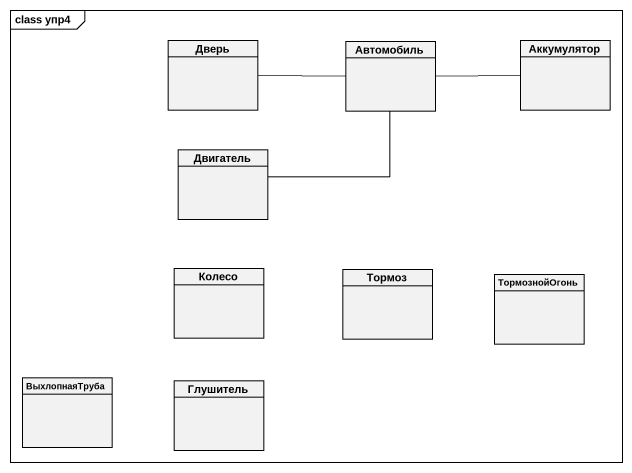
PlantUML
@startuml
mainframe class упр4
hide circle
hide empty members
class Дверь
class Автомобиль
class Аккумулятор
class Двигатель
class Колесо
class Тормоз
class ТормознойОгонь
class ВыхлопнаяТруба
class Глушитель
Автомобиль -left- Дверь
Автомобиль -right- Аккумулятор
Автомобиль -- Двигатель
@enduml
